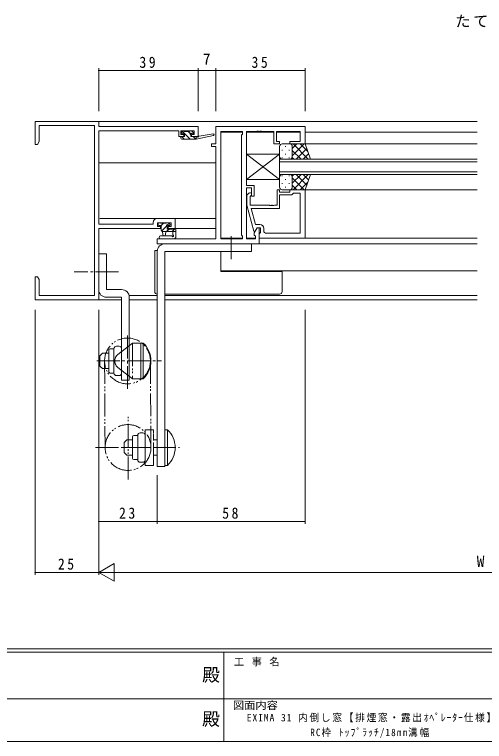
# Model space of a CAD drawing. Units: millimetres on the paper. Extents: x -420 to 373, y -297 to 267.
# Drawn here: x -114.8 to 69.6, y -297 to -11.6 of the extents above; entities that cross this region are included whole.
import ezdxf
from ezdxf.enums import TextEntityAlignment as Align

# ---------------------------------------------------------------- set-up
doc = ezdxf.new("R2010")
doc.units = ezdxf.units.MM
for name, pattern in [('CHAIN2', [12, 9, -1, 1, -1]), ('DASHED3', [4, 3, -1]), ('DOUBLE_CHAIN2', [12.8, 9, -1, 0.6, -0.6, 0.6, -1])]:
    doc.linetypes.add(name, pattern=pattern)
for name, color, linetype, lineweight in [('0-1_YKK_ZWAK', 7, 'Continuous', 9), ('0-3_YKK_11', 7, 'Continuous', 9), ('0-4_YKK_12', 2, 'Continuous', 9), ('0-5_YKK_13', 4, 'Continuous', 9), ('0-6_YKK_D', 6, 'Continuous', 9)]:
    doc.layers.add(name, color=color, linetype=linetype, lineweight=lineweight)
doc.layers.add('0-2_USER1', color=3, linetype='Continuous')
doc.styles.add('ＭＳ ゴシック', font='')
doc.styles.get('ＭＳ ゴシック').set_extended_font_data('MS Gothic')

msp = doc.modelspace()

# ---------------------------------------------------------------- linework, layer by layer
at = {"layer": '0-1_YKK_ZWAK'}
for p, q in [((352.3, -260.575), (-417.7, -260.575)), ((314.5, -261.975), (-417.7, -261.975)), ((-32.7, -261.975), (-32.7, -296.975)), ((-160.1, -280.175), (-31.3, -280.175)), ((-31.3, -280.175), (97.5, -280.175)), ((-417.7, -296.975), (314.5, -296.975))]:
    msp.add_line(p, q, dxfattribs=at)
at = {"layer": '0-3_YKK_11'}
for p, q in [((-106.778, -53.575), (-81.778, -53.575)), ((-106.778, -62.575), (-106.778, -53.575)), ((-81.778, -53.575), (-81.778, -55.575)), ((-105.148, -55.205), (-105.148, -61.484)), ((-83.408, -55.205), (-105.148, -55.205)), ((-83.408, -121.945), (-83.408, -55.205)), ((-81.778, -55.575), (-42.778, -55.575)), ((-42.778, -55.575), (-42.778, -59.475)), ((-35.778, -55.576), (-35.778, -62.376)), ((-0.778, -55.576), (-35.778, -55.576)), ((-0.778, -62.376), (-0.778, -55.576)), ((-81.778, -57.205), (-81.778, -93.945)), ((-50.278, -57.205), (-81.778, -57.205)), ((-50.278, -59.475), (-50.278, -57.205)), ((-48.378, -59.475), (-50.278, -59.475)), ((-49.478, -57.205), (-49.478, -58.675)), ((-44.278, -57.205), (-49.478, -57.205)), ((-49.478, -58.675), (-48.378, -58.675)), ((-48.378, -58.675), (-48.378, -59.475)), ((-45.378, -58.675), (-44.278, -58.675)), ((-45.378, -59.475), (-45.378, -58.675)), ((-42.778, -59.475), (-45.378, -59.475)), ((-44.278, -58.675), (-44.278, -57.205)), ((-33.848, -57.506), (-33.848, -99.646)), ((-25.278, -57.506), (-33.848, -57.506)), ((-33.848, -57.506), (-33.848, -99.646)), ((-25.708, -59.006), (-25.278, -58.576)), ((-25.708, -98.146), (-25.708, -59.006)), ((-25.278, -58.576), (-25.278, -57.506)), ((-23.778, -57.506), (-19.736, -57.506)), ((-23.778, -78.676), (-23.778, -57.506)), ((-19.736, -57.506), (-19.553, -57.386)), ((-19.553, -57.386), (-19.003, -57.386)), ((-19.003, -57.386), (-18.82, -57.506)), ((-18.82, -57.506), (-18.736, -57.506)), ((-18.736, -57.506), (-18.553, -57.386)), ((-18.553, -57.386), (-18.003, -57.386)), ((-18.003, -57.386), (-17.82, -57.506)), ((-17.82, -57.506), (-12.978, -57.506)), ((-12.978, -57.506), (-12.978, -62.376)), ((-11.978, -57.506), (-2.708, -57.506)), ((-11.978, -61.376), (-11.978, -57.506)), ((-2.708, -57.506), (-2.708, -61.376)), ((-105.778, -62.575), (-106.778, -62.575)), ((-105.148, -61.484), (-105.778, -62.575)), ((-37.478, -62.376), (-37.478, -63.376)), ((-35.778, -62.376), (-37.478, -62.376)), ((-12.978, -62.376), (-10.778, -62.376)), ((-10.778, -61.376), (-11.978, -61.376)), ((-10.778, -62.376), (-10.778, -61.376)), ((-6.778, -61.376), (-6.778, -62.376)), ((-2.708, -61.376), (-6.778, -61.376)), ((-6.778, -62.376), (-0.778, -62.376)), ((-37.478, -63.376), (-35.778, -63.376)), ((-35.778, -63.376), (-35.778, -99.646)), ((-20.778, -78.676), (-23.778, -78.676)), ((-23.778, -79.676), (-21.778, -79.676)), ((-23.778, -99.646), (-23.778, -79.676)), ((-21.778, -79.676), (-21.778, -82.876)), ((-20.778, -82.876), (-20.778, -78.676)), ((-23.578, -82.527), (-22.802, -81.752)), ((-23.578, -86.472), (-23.578, -82.527)), ((-21.954, -82.6), (-22.378, -83.024)), ((-11.778, -80.376), (-10.778, -80.376)), ((-11.778, -86.476), (-11.778, -80.376)), ((-10.778, -80.376), (-10.778, -81.376)), ((-10.778, -81.376), (-6.778, -81.376)), ((-10.778, -82.376), (-10.778, -87.776)), ((-5.978, -82.376), (-10.778, -82.376)), ((-6.778, -80.376), (-0.778, -80.376)), ((-6.778, -81.376), (-6.778, -80.376)), ((-5.478, -81.876), (-5.978, -82.376)), ((-5.278, -81.676), (-5.478, -81.876)), ((-2.708, -81.676), (-5.278, -81.676)), ((-2.708, -97.446), (-2.708, -81.676)), ((-2.708, -97.446), (-2.708, -81.676)), ((-0.778, -80.376), (-0.778, -99.376)), ((-22.378, -83.024), (-22.378, -86.476)), ((-21.778, -82.876), (-20.778, -82.876)), ((-20.871, -96.576), (-23.578, -86.472)), ((-22.378, -86.476), (-14.736, -86.476)), ((-21.986, -87.776), (-20.298, -94.076)), ((-10.778, -87.776), (-21.986, -87.776)), ((-14.736, -86.476), (-14.553, -86.596)), ((-14.553, -86.596), (-14.003, -86.596)), ((-14.003, -86.596), (-13.82, -86.476)), ((-13.82, -86.476), (-13.736, -86.476)), ((-13.736, -86.476), (-13.553, -86.596)), ((-13.553, -86.596), (-13.003, -86.596)), ((-13.003, -86.596), (-12.82, -86.476)), ((-12.82, -86.476), (-11.778, -86.476)), ((-81.778, -93.945), (-60.378, -93.945)), ((-60.378, -93.945), (-60.378, -93.175)), ((-58.878, -91.675), (-51.778, -91.675)), ((-58.748, -93.305), (-58.748, -94.775)), ((-53.278, -93.305), (-58.748, -93.305)), ((-53.278, -94.775), (-53.278, -93.305)), ((-51.778, -91.675), (-51.778, -95.575)), ((-20.298, -94.076), (-18.478, -94.076)), ((-81.778, -95.575), (-81.778, -123.575)), ((-57.578, -95.575), (-81.778, -95.575)), ((-58.748, -94.775), (-57.578, -94.775)), ((-57.578, -94.775), (-57.578, -95.575)), ((-54.578, -94.775), (-53.278, -94.775)), ((-54.578, -95.575), (-54.578, -94.775)), ((-51.778, -95.575), (-54.578, -95.575)), ((-20.271, -96.576), (-20.871, -96.576)), ((-19.578, -95.376), (-20.708, -97.333)), ((-19.578, -95.376), (-20.271, -96.576)), ((-18.778, -95.376), (-19.578, -95.376)), ((-18.278, -95.376), (-19.578, -95.376)), ((-18.778, -101.576), (-18.778, -95.376)), ((-18.278, -97.176), (-18.278, -95.376)), ((-16.978, -95.576), (-16.978, -96.446)), ((-58.778, -99.646), (-58.778, -101.576)), ((-35.778, -99.646), (-58.778, -99.646)), ((-33.848, -99.646), (-25.278, -99.646)), ((-25.278, -98.576), (-25.708, -98.146)), ((-25.278, -99.646), (-25.278, -98.576)), ((-20.278, -99.646), (-23.778, -99.646)), ((-20.708, -97.333), (-20.708, -98.146)), ((-20.708, -98.146), (-20.278, -98.576)), ((-20.278, -98.576), (-20.278, -99.646)), ((-18.778, -97.676), (-18.478, -97.376)), ((-18.778, -99.376), (-18.778, -97.676)), ((-0.778, -99.376), (-18.778, -99.376)), ((-18.478, -97.376), (-18.278, -97.176)), ((-15.978, -97.446), (-2.708, -97.446)), ((-58.778, -101.576), (-18.778, -101.576)), ((-106.778, -114.575), (-105.778, -114.575)), ((-106.778, -118.117), (-106.778, -114.575)), ((-105.778, -114.575), (-105.148, -115.667)), ((-105.148, -115.667), (-105.148, -121.945)), ((-106.658, -118.3), (-106.778, -118.117)), ((-106.778, -119.034), (-106.658, -118.85)), ((-106.778, -119.117), (-106.778, -119.034)), ((-106.658, -119.3), (-106.778, -119.117)), ((-106.778, -120.034), (-106.658, -119.85)), ((-106.658, -118.85), (-106.658, -118.3)), ((-106.658, -119.85), (-106.658, -119.3)), ((-106.778, -123.575), (-106.778, -120.034)), ((-105.148, -121.945), (-83.408, -121.945)), ((-81.778, -123.575), (-106.778, -123.575))]:
    msp.add_line(p, q, dxfattribs=at)
for centre, radius, start, end in [((-22.378, -82.176), 0.6, 314.99998, 135), ((-58.878, -93.175), 1.5, 90, 179.99998), ((-18.478, -95.576), 1.5, 0, 89.99998), ((-15.978, -96.446), 1, 180, 269.99998)]:
    msp.add_arc(centre, radius, start, end, dxfattribs=at)
at = {"layer": '0-4_YKK_12'}
for p, q in [((-82.078, -53.575), (66.722, -53.575)), ((-33.847, -57.776), (-25.28, -57.776)), ((-23.777, -57.776), (-12.98, -57.776)), ((-11.977, -57.776), (-2.71, -57.776)), ((-0.778, -57.776), (66.722, -57.776)), ((66.722, -62.376), (-1.278, -62.376)), ((-10.779, -68.376), (66.722, -68.376)), ((-10.779, -74.376), (-10.779, -68.376)), ((-81.778, -69.775), (-35.778, -69.775)), ((66.722, -69.376), (-10.779, -69.376)), ((-10.779, -73.376), (66.722, -73.376)), ((66.722, -74.376), (-10.779, -74.376)), ((-0.778, -80.376), (66.722, -80.376)), ((-35.778, -91.675), (-81.278, -91.675)), ((-52.078, -95.575), (-35.778, -95.575)), ((-33.847, -99.376), (-25.28, -99.376)), ((-23.777, -99.376), (-20.28, -99.376)), ((-18.778, -99.376), (66.722, -99.376)), ((-19.292, -101.576), (66.722, -101.576)), ((-33.848, -104.575), (-33.848, -112.175)), ((-33.848, -112.175), (66.722, -112.175)), ((-69.847, -121.945), (-58.78, -121.945)), ((-55.78, -121.945), (66.722, -121.945)), ((-82.078, -123.575), (-72.78, -123.575)), ((-69.78, -123.575), (-58.78, -123.575)), ((-55.78, -123.575), (66.722, -123.575))]:
    msp.add_line(p, q, dxfattribs=at)
at = {"layer": '0-5_YKK_13'}
for p, q in [((-49.478, -60.175), (-49.478, -59.775)), ((-49.178, -58.075), (-49.178, -57.575)), ((-49.178, -59.475), (-48.078, -59.475)), ((-49.174, -59.475), (-48.174, -60.475)), ((-49.064, -57.34), (-45.929, -60.475)), ((-48.878, -57.275), (-48.378, -57.275)), ((-48.078, -58.375), (-48.878, -58.375)), ((-48.178, -57.475), (-46.178, -57.475)), ((-48.078, -59.475), (-48.078, -58.375)), ((-46.684, -57.475), (-45.9, -58.26)), ((-45.978, -57.275), (-45.378, -57.275)), ((-45.678, -58.836), (-45.678, -59.475)), ((-45.678, -59.475), (-43.48, -59.475)), ((-44.878, -58.375), (-45.217, -58.375)), ((-45.166, -57.363), (-44.666, -57.863)), ((-44.684, -59.475), (-43.684, -60.475)), ((-43.48, -60.475), (-36.719, -59.069)), ((-43.48, -59.475), (-43.393, -59.461)), ((-43.48, -60.475), (-43.48, -59.475)), ((-42.366, -59.302), (-36.824, -58.479)), ((-49.178, -60.475), (-43.48, -60.475)), ((-9.778, -62.376), (-6.778, -62.376)), ((-0.778, -62.376), (-6.778, -62.376)), ((-5.778, -64.168), (-3.986, -62.376)), ((-5.778, -66.996), (-1.158, -62.376)), ((-5.51, -62.376), (0.49, -68.376)), ((-2.681, -62.376), (0.279, -65.337)), ((1.365, -68.376), (-0.778, -62.376)), ((-10.778, -67.376), (-10.778, -63.376)), ((-9.83, -64.711), (-9.83, -64.911)), ((-8.415, -63.296), (-8.415, -63.496)), ((-7, -64.711), (-7, -64.911)), ((-5.778, -63.376), (-5.778, -66.976)), ((-5.778, -63.776), (-5.778, -67.376)), ((-5.778, -64.936), (-2.338, -68.376)), ((-4.329, -68.376), (-0.134, -64.18)), ((-10.778, -66.376), (-23.778, -66.376)), ((-23.778, -66.376), (-23.778, -76.376)), ((-10.778, -66.376), (-23.778, -76.376)), ((-10.778, -76.376), (-23.778, -66.376)), ((-10.778, -66.376), (-10.778, -76.376)), ((-9.83, -67.741), (-9.83, -67.941)), ((-6.778, -68.376), (-9.778, -68.376)), ((-8.415, -66.326), (-8.415, -66.526)), ((-7, -67.741), (-7, -67.941)), ((-6.778, -68.376), (1.365, -68.376)), ((-5.835, -67.708), (-5.167, -68.376)), ((-1.501, -68.376), (0.611, -66.264)), ((-23.778, -76.376), (-10.778, -76.376)), ((-10.778, -75.376), (-10.778, -79.376)), ((-9.83, -75.011), (-9.83, -74.811)), ((-6.778, -74.376), (-9.778, -74.376)), ((-8.415, -76.426), (-8.415, -76.226)), ((-7, -75.011), (-7, -74.811)), ((1.365, -74.376), (-6.778, -74.376)), ((-5.835, -75.044), (-5.167, -74.376)), ((-5.778, -77.816), (-2.338, -74.376)), ((-5.778, -78.976), (-5.778, -75.376)), ((-5.778, -75.755), (-1.158, -80.376)), ((-5.778, -79.376), (-5.778, -75.776)), ((-5.51, -80.376), (0.49, -74.376)), ((-4.329, -74.376), (-0.134, -78.572)), ((-1.501, -74.376), (0.611, -76.487)), ((1.365, -74.376), (-0.778, -80.376)), ((-9.83, -78.041), (-9.83, -77.841)), ((-8.415, -79.456), (-8.415, -79.256)), ((-7, -78.041), (-7, -77.841)), ((-5.778, -78.584), (-3.986, -80.376)), ((-2.681, -80.376), (0.279, -77.415)), ((-9.778, -80.376), (-6.778, -80.376)), ((-0.778, -80.376), (-6.778, -80.376)), ((-58.478, -94.105), (-58.478, -93.605)), ((-58.178, -93.305), (-57.678, -93.305)), ((-57.478, -93.505), (-55.378, -93.505)), ((-57.278, -94.453), (-56.331, -93.505)), ((-55.178, -93.305), (-54.578, -93.305)), ((-54.763, -94.183), (-54.17, -93.589)), ((-54.366, -93.393), (-53.866, -93.893)), ((-57.278, -94.405), (-58.178, -94.405)), ((-57.278, -96.305), (-57.278, -94.405)), ((-57.181, -96.601), (-55.1, -94.52)), ((-51.478, -96.805), (-56.778, -96.805)), ((-56.678, -96.805), (-56.576, -97.95)), ((-55.478, -96.805), (-55.58, -97.95)), ((-55.14, -96.805), (-54.14, -95.805)), ((-54.878, -94.866), (-54.878, -95.805)), ((-54.878, -95.805), (-52.578, -95.805)), ((-54.078, -94.405), (-54.417, -94.405)), ((-52.895, -96.805), (-51.705, -95.615)), ((-52.678, -97.986), (-52.678, -96.805)), ((-52.378, -95.605), (-51.778, -95.605)), ((-51.478, -95.905), (-51.478, -98.868)), ((-53.214, -98.475), (-57.462, -98.475)), ((-52.283, -99.675), (-57.462, -99.675)), ((-52.093, -99.608), (-51.662, -99.255)), ((-21.78, -101.575), (-55.78, -101.575)), ((-21.78, -101.575), (-21.78, -104.575)), ((-81.78, -105.575), (-81.78, -119.575)), ((-78.78, -105.575), (-81.78, -105.575)), ((-78.78, -105.575), (-78.78, -119.575)), ((-59.778, -104.175), (-58.778, -104.175)), ((-59.778, -120.375), (-59.778, -104.175)), ((-58.78, -104.575), (-58.78, -189.075)), ((-58.778, -104.175), (-58.753, -104.175)), ((-55.78, -189.075), (-55.78, -104.575)), ((-55.78, -104.575), (-21.78, -104.575)), ((-33.778, -112.175), (-33.778, -112.475)), ((-33.778, -112.475), (-10.778, -112.475)), ((-9.778, -112.475), (-9.778, -112.175)), ((-72.78, -119.575), (-78.78, -119.575)), ((-72.78, -122.575), (-78.78, -122.575)), ((-72.78, -155.075), (-72.78, -122.575)), ((-69.78, -122.575), (-69.78, -155.075)), ((-10.778, -121.375), (-55.78, -121.375)), ((-74.78, -141.802), (-73.78, -141.802)), ((-68.48, -142.123), (-68.48, -144.873)), ((-64.28, -140.575), (-65.28, -140.575)), ((-64.28, -140.575), (-64.28, -154.575)), ((-80.28, -144.575), (-81.28, -145.575)), ((-77.78, -144.575), (-80.28, -144.575)), ((-77.78, -143.325), (-77.78, -151.825)), ((-75.78, -142.825), (-77.28, -142.825)), ((-75.78, -142.802), (-75.78, -144.189)), ((-75.78, -150.962), (-75.78, -144.189)), ((-72.78, -142.802), (-72.78, -152.349)), ((-81.28, -145.575), (-81.28, -149.575)), ((-75.78, -150.962), (-75.78, -152.349)), ((-69.78, -150.278), (-69.78, -153.028)), ((-75.78, -152.325), (-77.28, -152.325)), ((-74.78, -153.349), (-73.78, -153.349)), ((-69.78, -155.075), (-72.78, -155.075)), ((-66.48, -176.825), (-67.98, -176.825)), ((-66.48, -178.189), (-66.48, -176.802)), ((-65.48, -175.802), (-64.48, -175.802)), ((-63.48, -186.349), (-63.48, -176.802)), ((-60.28, -176.123), (-60.28, -178.873)), ((-54.78, -188.575), (-54.78, -174.575)), ((-71.78, -183.575), (-71.78, -179.575)), ((-68.48, -185.825), (-68.48, -177.325)), ((-66.48, -178.189), (-66.48, -184.962)), ((-70.78, -184.575), (-71.78, -183.575)), ((-68.48, -184.575), (-70.78, -184.575)), ((-66.48, -186.349), (-66.48, -184.962)), ((-66.48, -186.325), (-67.98, -186.325)), ((-65.48, -187.349), (-64.48, -187.349)), ((-58.78, -189.075), (-55.78, -189.075)), ((-54.78, -188.575), (-55.78, -188.575))]:
    msp.add_line(p, q, dxfattribs=at)
at = {"layer": '0-5_YKK_13', "linetype": 'CHAIN2'}
for p, q in [((-29.78, -98.575), (-29.78, -107.575)), ((-74.008, -112.575), (-91.386, -112.575)), ((-70.48, -158.575), (-70.48, -136.575)), ((-82.513, -147.575), (-57.194, -147.575)), ((-72.449, -181.575), (-50.041, -181.575))]:
    msp.add_line(p, q, dxfattribs=at)
at = {"layer": '0-5_YKK_13', "linetype": 'DOUBLE_CHAIN2'}
for p, q in [((-74.216, -145.003), (-68.48, -140.575)), ((-65.28, -140.575), (-68.48, -140.575)), ((-68.48, -140.575), (-68.48, -154.575)), ((-65.28, -140.575), (-65.28, -154.575)), ((-79.48, -147.628), (-79.28, -181.628)), ((-61.48, -147.522), (-61.28, -181.522)), ((-74.216, -150.148), (-68.48, -154.575)), ((-65.28, -154.575), (-68.48, -154.575)), ((-70.28, -194.075), (-70.28, -169.075)), ((-63.48, -174.575), (-63.48, -188.575)), ((-60.28, -174.575), (-63.48, -174.575)), ((-60.28, -188.575), (-60.28, -174.575)), ((-82.98, -181.575), (-58.42, -181.575)), ((-63.48, -188.575), (-60.28, -188.575))]:
    msp.add_line(p, q, dxfattribs=at)
at = {"layer": '0-5_YKK_13', "linetype": 'DASHED3'}
for p, q in [((-58.78, -178.575), (-60.28, -178.575)), ((-58.78, -184.575), (-60.28, -184.575))]:
    msp.add_line(p, q, dxfattribs=at)
at = {"layer": '0-5_YKK_13'}
for points in [[(-33.681, -112.475), (-33.66, -112.4), (-33.64, -112.175)], [(-10.778, -112.475), (-9.778, -112.475), (-9.778, -120.375)], [(-64.28, -154.575), (-65.28, -154.575), (-65.28, -140.575)], [(-77.78, -150.575), (-80.28, -150.575), (-81.28, -149.575)], [(-54.78, -174.575), (-55.78, -174.575), (-55.78, -188.575)], [(-68.48, -178.575), (-70.78, -178.575), (-71.78, -179.575)]]:
    msp.add_lwpolyline(points, dxfattribs=at)
at = {"layer": '0-5_YKK_13', "linetype": 'DOUBLE_CHAIN2'}
for centre in [(-70.48, -147.575), (-70.28, -181.575)]:
    msp.add_circle(centre, 9, dxfattribs=at)
at = {"layer": '0-5_YKK_13'}
for centre, radius, start, end in [((-49.178, -59.775), 0.3, 90, 180), ((-48.878, -57.575), 0.3, 90, 180), ((-48.878, -58.075), 0.3, 180, 270), ((-48.378, -57.475), 0.2, 0, 90), ((-45.978, -57.475), 0.2, 90, 180), ((-45.678, -58.375), 0.25, 33.05573, 236.94426), ((-45.978, -58.836), 0.3, 0, 56.94426), ((-45.217, -58.075), 0.3, 213.05573, 270), ((-45.378, -57.575), 0.3, 45, 90), ((-44.878, -58.075), 0.3, 270, 45), ((-43.345, -59.757), 0.3, 39.19753, 99.19753), ((-42.88, -59.378), 0.3, 219.19753, 338.44934), ((-42.322, -59.599), 0.3, 98.44934, 158.44934), ((-36.78, -58.775), 0.3, 281.7498, 98.44934), ((-49.178, -60.175), 0.3, 180, 270), ((-9.778, -63.376), 1, 90, 180), ((-6.778, -63.376), 1, 0, 90), ((-6.778, -63.376), 1, 0, 90), ((-9.778, -67.376), 1, 180, 270), ((-6.778, -67.376), 1, 270, 0), ((-6.778, -67.376), 1, 270, 0), ((-9.778, -75.376), 1, 90, 180), ((-6.778, -75.376), 1, 0, 90), ((-6.778, -75.376), 1, 0, 90), ((-9.778, -79.376), 1, 180, 270), ((-6.778, -79.376), 1, 270, 0), ((-6.778, -79.376), 1, 270, 0), ((-58.178, -93.605), 0.3, 90, 180), ((-58.178, -94.105), 0.3, 180, 270), ((-57.678, -93.505), 0.2, 0, 90), ((-55.178, -93.505), 0.2, 90, 180), ((-54.878, -94.405), 0.25, 33.05573, 236.94426), ((-54.578, -93.605), 0.3, 45, 90), ((-54.078, -94.105), 0.3, 270, 44.99998), ((-56.778, -96.305), 0.5, 180, 270), ((-55.178, -94.866), 0.3, 0, 56.94426), ((-54.417, -94.105), 0.3, 213.05573, 270), ((-52.378, -95.805), 0.2, 89.99998, 180), ((-51.778, -95.905), 0.3, 0, 90), ((-57.462, -99.075), 0.6, 90, 270), ((-56.078, -97.905), 0.5, 185.09206, 354.90793), ((-53.214, -98.775), 0.3, 26.74368, 90), ((-52.678, -98.505), 0.3, 206.74368, 59.99998), ((-52.378, -97.986), 0.3, 180, 239.99998), ((-52.283, -99.375), 0.3, 270, 309.23453), ((-51.978, -98.868), 0.5, 309.23453, 0), ((-55.78, -104.575), 3, 90, 180), ((-78.78, -119.575), 3, 180, 270), ((-72.78, -122.575), 3, 0, 90), ((-58.778, -120.375), 1, 180, 270), ((-10.778, -120.375), 1, 270, 0), ((-74.78, -142.802), 1, 90, 180), ((-73.78, -142.802), 1, 0, 90), ((-70.947, -147.575), 9.667, 313.60283, 46.39716), ((-77.28, -143.325), 0.5, 90, 180), ((-77.28, -151.825), 0.5, 180, 270), ((-74.78, -152.349), 1, 180, 270), ((-73.78, -152.349), 1, 270, 0), ((-67.98, -177.325), 0.5, 90, 180), ((-65.48, -176.802), 1, 90, 180), ((-64.48, -176.802), 1, 0, 90), ((-61.447, -181.575), 9.667, 313.60283, 46.39716), ((-67.98, -185.825), 0.5, 180, 270), ((-65.48, -186.349), 1, 180, 270), ((-64.48, -186.349), 1, 270, 0)]:
    msp.add_arc(centre, radius, start, end, dxfattribs=at)
at = {"layer": '0-5_YKK_13', "linetype": 'DOUBLE_CHAIN2'}
msp.add_arc((-72.23, -147.575), 3.25, 127.66316, 232.33682, dxfattribs=at)
at = {"layer": '0-6_YKK_D'}
for p, q in [((-81.778, -49.575), (-81.778, -32.575)), ((-81.778, -33.575), (-42.778, -33.575)), ((-42.778, -49.575), (-42.778, -32.575)), ((-42.778, -49.575), (-42.778, -32.575)), ((-42.778, -33.575), (-35.778, -33.575)), ((-35.778, -49.575), (-35.778, -32.575)), ((-35.778, -49.575), (-35.778, -32.575)), ((-35.778, -33.575), (-0.778, -33.575)), ((-0.778, -49.575), (-0.778, -32.575)), ((-106.778, -127.575), (-106.778, -231.575)), ((-81.778, -127.575), (-81.778, -211.575)), ((-81.778, -127.575), (-81.778, -231.575)), ((-81.778, -127.575), (-81.778, -231.575)), ((-0.778, -127.575), (-0.778, -211.575)), ((-58.778, -192.4), (-58.778, -211.575)), ((-58.778, -192.4), (-58.778, -211.575)), ((-81.778, -210.575), (-58.778, -210.575)), ((-58.778, -210.575), (-0.778, -210.575)), ((-81.778, -230.575), (-75.716, -227.075)), ((-75.716, -234.075), (-75.716, -227.075)), ((-106.778, -230.575), (-81.778, -230.575)), ((-81.778, -230.575), (-69.654, -230.575)), ((-81.778, -230.575), (-75.716, -234.075)), ((211.222, -230.575), (-74.778, -230.575))]:
    msp.add_line(p, q, dxfattribs=at)
for centre, start, end in [((-81.778, -33.575), 0, 180), ((-81.778, -33.575), 180, 0), ((-42.778, -33.575), 0, 180), ((-42.778, -33.575), 0, 180), ((-42.778, -33.575), 180, 0), ((-42.778, -33.575), 180, 0), ((-35.778, -33.575), 0, 180), ((-35.778, -33.575), 0, 180), ((-35.778, -33.575), 180, 0), ((-35.778, -33.575), 180, 0), ((-0.778, -33.575), 0, 180), ((-0.778, -33.575), 180, 0), ((-81.778, -210.575), 0, 180), ((-81.778, -210.575), 180, 0), ((-58.778, -210.575), 0, 180), ((-58.778, -210.575), 0, 180), ((-58.778, -210.575), 180, 0), ((-58.778, -210.575), 180, 0), ((-0.778, -210.575), 0, 180), ((-0.778, -210.575), 180, 0), ((-106.778, -230.575), 0, 180), ((-106.778, -230.575), 180, 0)]:
    msp.add_arc(centre, 0.106, start, end, dxfattribs=at)

# ---------------------------------------------------------------- texts
at = {"layer": '0-1_YKK_ZWAK', "color": 2, "style": 'ＭＳ ゴシック'}
for p in [(-41.182, -274.932), (-41.182, -292.253)]:
    msp.add_text('殿', height=5.132, dxfattribs=at).set_placement(p, align=Align.BOTTOM_LEFT)
at = {"layer": '0-1_YKK_ZWAK', "style": 'ＭＳ ゴシック', "width": 1.1}
msp.add_text('図面内容', height=2.933, dxfattribs=at).set_placement((-29.083, -285.124), align=Align.BOTTOM_LEFT)
at = {"layer": '0-1_YKK_ZWAK', "insert": (-28.688, -267.508), "char_height": 2.933, "attachment_point": 7, "style": 'ＭＳ ゴシック'}
msp.add_mtext('\\T1.16;工\\~事\\~名', dxfattribs=at)
at = {"layer": '0-2_USER1', "insert": (58.181, -16.845), "char_height": 4.399, "attachment_point": 7, "style": 'ＭＳ ゴシック'}
msp.add_mtext('\\T1.17;たて骨', dxfattribs=at)
at = {"layer": '0-2_USER1', "color": 7, "char_height": 2.933, "attachment_point": 7, "style": 'ＭＳ ゴシック'}
for s, insert in [('\\T1.18;\\W0.95;EXIMA\\~31\\~内倒し窓【排煙窓・露出ｵﾍﾟﾚｰﾀｰ仕様】', (-23.663, -289.424)), ('\\T1.24;\\W0.9;RC枠\\~ﾄｯﾌﾟﾗｯﾁ/18mm溝幅', (1.257, -295.6))]:
    msp.add_mtext(s, dxfattribs=dict(at, insert=insert))
at = {"layer": '0-6_YKK_D', "color": 3, "style": 'ＭＳ ゴシック'}
for s, p in [('7', (-40.878, -32.575)), ('W', (66.622, -229.775))]:
    msp.add_text(s, height=4.399, dxfattribs=at).set_placement(p, align=Align.BOTTOM_LEFT)
at = {"layer": '0-6_YKK_D', "color": 3, "char_height": 4.399, "attachment_point": 7, "style": 'ＭＳ ゴシック'}
for s, insert in [('\\T1.36;\\W0.9;39', (-65.798, -32.575)), ('\\T1.36;\\W0.9;35', (-21.798, -32.575)), ('\\T1.36;\\W0.9;23', (-73.798, -209.575)), ('\\T1.36;\\W0.9;58', (-33.298, -209.575)), ('\\T1.36;\\W0.9;25', (-97.798, -229.575))]:
    msp.add_mtext(s, dxfattribs=dict(at, insert=insert))

doc.saveas('drawing.dxf')
